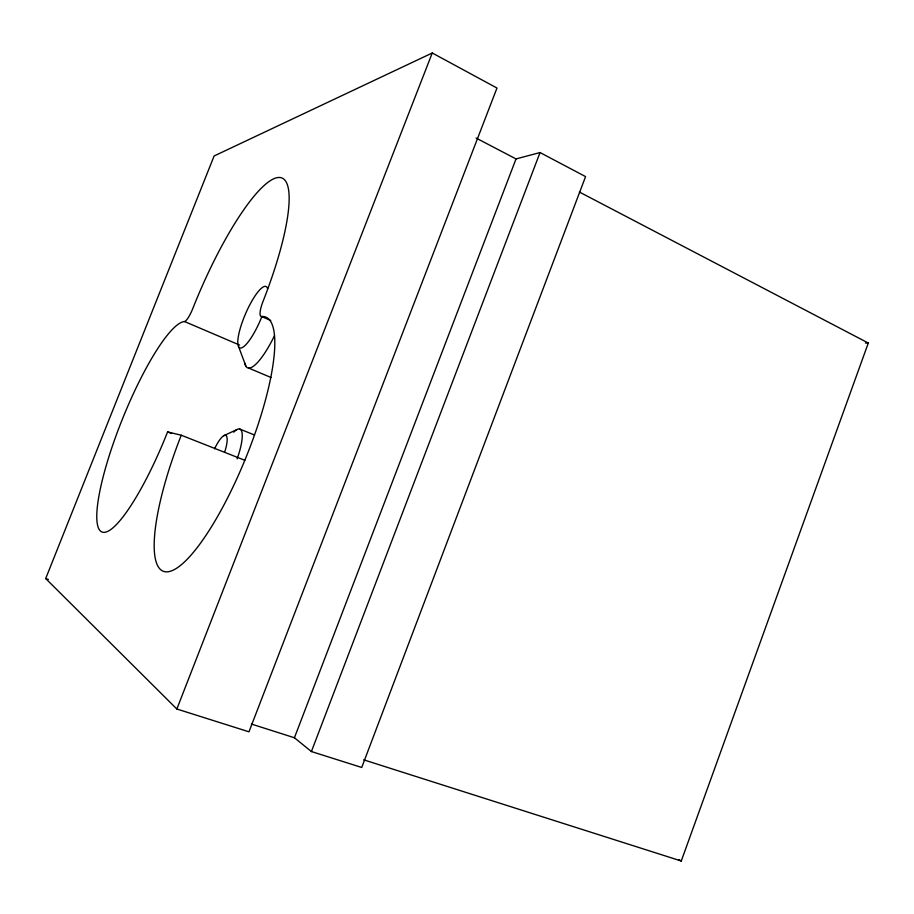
<?xml version="1.0" encoding="UTF-8"?>
<svg xmlns="http://www.w3.org/2000/svg" width="914" height="914" viewBox="0 0 914 914"><rect width="100%" height="100%" fill="white"/><g stroke="black" fill="none" stroke-linecap="round" stroke-linejoin="round"><path stroke-width="1.37" d="M363.658 759.82L681.261 861.011L868.3 343.036L579.339 192.009M311.4 751.548L540.048 152.547L585.577 176.608L361.727 767.463L311.4 751.548L294.422 737.758L251.35 724.037M294.422 737.758L516.022 158.922L540.048 152.547M176.848 709.013L432.253 52.989L496.976 88.041L248.974 731.817L176.848 709.013L45.7 578.539L214.116 155.974L432.253 52.989M223.804 435.681L236.943 429.569M865.455 343.047L868.3 343.036M181.269 435.224A136.997 34.184 -68 0 0 165.251 571.764A136.997 34.184 -68 0 0 250.653 445.518A136.997 34.184 -68 0 0 261.587 316.495A16.955 4.182 -66.6 0 1 263.072 301.3A138.711 31.133 -66.9 0 0 278.233 177.51A138.711 31.133 -66.9 0 0 192.923 308.235A14.041 2.868 -67.1 0 1 184.514 321.534A113.302 23.353 -68 0 0 119.528 426.404A113.302 23.353 -68 0 0 103.305 532.325A113.302 23.353 -68 0 0 167.593 431.922L181.269 435.224L244.815 460.29M45.7 578.539L48.385 579.442M167.593 431.922L171.581 433.487M239.525 428.963L254.092 434.836M248.722 368.102L271.024 377.505M184.514 321.534L239.617 345.069M261.587 316.495L270.738 320.506M476.057 138.037L516.022 158.922M678.816 859.56L681.261 861.011M238.725 346.977L245.992 366.411M274.463 335.701A48.579 12.213 -66.8 0 1 244.872 363.224M261.872 316.541A33.395 8.089 -66.8 0 1 239.617 347.823A33.395 8.089 -66.8 0 1 247.568 309.286A33.395 8.089 -66.8 0 1 267.608 288.733M214.573 448.797A21.479 5.473 -68.1 0 1 225.518 435.315A21.479 5.473 -68.1 0 1 224.89 451.436M233.756 432.162A32.561 8.5 -68.2 0 1 237.114 458.817"/></g></svg>
